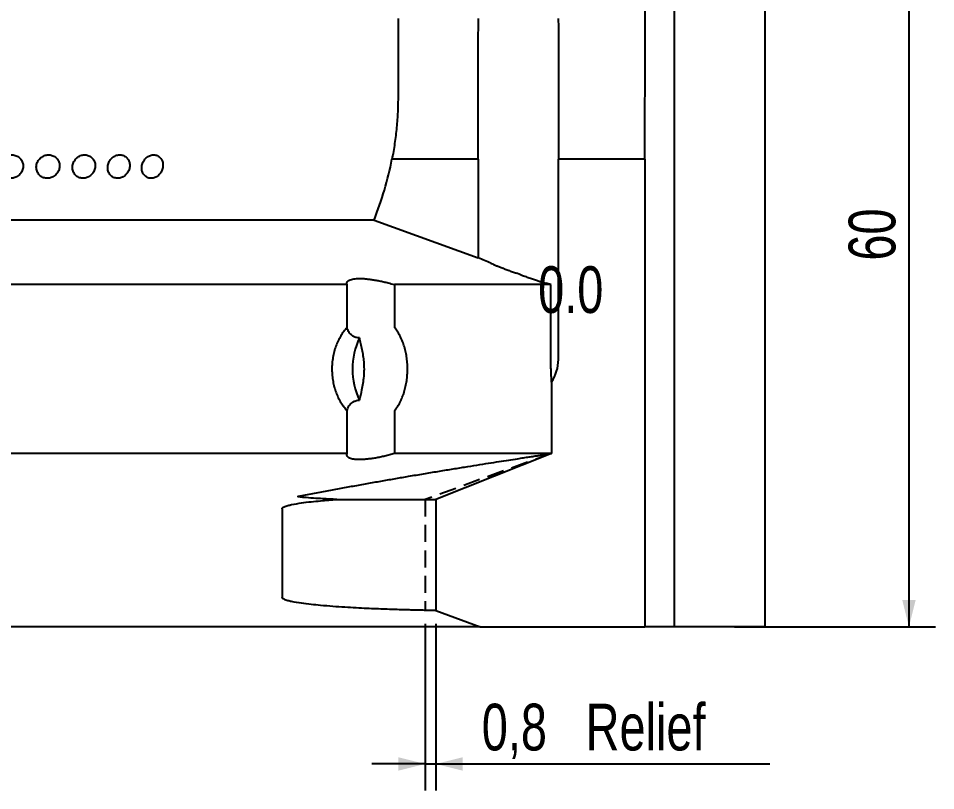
# Model space of a CAD drawing. Header units: millimetres. Extents: x 8 to 871, y 8 to 585.
# Drawn here: x 123.5 to 192.1, y 144.6 to 202.4 of the extents above; entities that cross this region are included whole.
import ezdxf

# ---------------------------------------------------------------- set-up
doc = ezdxf.new("R2010")
doc.units = ezdxf.units.MM
doc.linetypes.add('HIDDEN', pattern=[1.905, 1.27, -0.635])
for name, color, linetype in [('DIMENSIONS', 2, 'Continuous'), ('HIDDEN', 3, 'HIDDEN'), ('TEXT', 2, 'Continuous')]:
    doc.layers.add(name, color=color, linetype=linetype)
doc.layers.add('OUTLINE', color=7, linetype='Continuous', lineweight=25)
doc.styles.add('SLDTEXTSTYLE0', font='TXT', dxfattribs={"width": 0.75})
doc.dimstyles.new('SLDDIMSTYLE2', dxfattribs={"dimtxt": 3.5, "dimasz": 2, "dimexe": 0, "dimexo": 0.0625, "dimgap": 0.875, "dimtad": 1, "dimrnd": 1e-09, "dimzin": 12, "dimdsep": 46, "dimtxsty": 'SLDTEXTSTYLE0', "dimsah": 1, "dimcen": 0.09, "dimadec": 0, "dimazin": 3, "dimtfac": 1, "dimtofl": 0, "dimtmove": 0, "dimatfit": 3, "dimfxl": 0, "dimfrac": 2, "dimtolj": 1, "dimtzin": 12, "dimarcsym": 0})
doc.dimstyles.new('SLDDIMSTYLE20', dxfattribs={"dimtxt": 3.5, "dimasz": 2, "dimexe": 0, "dimexo": 0.0625, "dimgap": 0.875, "dimtad": 1, "dimdec": 1, "dimrnd": 1e-09, "dimdsep": 46, "dimtxsty": 'SLDTEXTSTYLE0', "dimsah": 1, "dimcen": 0.09, "dimadec": 0, "dimazin": 2, "dimtfac": 1, "dimtdec": 1, "dimtmove": 0, "dimatfit": 0, "dimfxl": 0, "dimfrac": 2, "dimtolj": 1, "dimtzin": 12, "dimarcsym": 0})

# ---------------------------------------------------------------- blocks, each defined once
blk = doc.blocks.new('_D_48')
at = {"layer": 'DIMENSIONS'}
for p, q in [((153.909, 157.094), (153.909, 144.616)), ((154.709, 157.094), (154.709, 144.616)), ((153.909, 146.616), (149.909, 146.616)), ((153.909, 146.616), (154.709, 146.616)), ((154.709, 146.616), (179.714, 146.616))]:
    blk.add_line(p, q, dxfattribs=at)
for points in [[(153.909, 146.616), (151.909, 147.116), (151.909, 146.116)], [(154.709, 146.616), (156.709, 146.116), (156.709, 147.116)]]:
    blk.add_solid(points, dxfattribs=at)
at = {"layer": 'DIMENSIONS', "char_height": 3.5, "attachment_point": 1, "style": 'SLDTEXTSTYLE0'}
for s, insert in [('0,8', (158.147, 151.128)), ('Relief', (165.921, 151.128))]:
    blk.add_mtext(s, dxfattribs=dict(at, insert=insert))
blk = doc.blocks.new('_D_56')
at = {"layer": 'DIMENSIONS'}
for p, q in [((173.543, 216.885), (192.115, 216.885)), ((190.115, 216.885), (190.115, 156.885)), ((177.063, 156.885), (192.115, 156.885))]:
    blk.add_line(p, q, dxfattribs=at)
for points in [[(190.115, 216.885), (189.615, 214.885), (190.615, 214.885)], [(190.115, 156.885), (190.615, 158.885), (189.615, 158.885)]]:
    blk.add_solid(points, dxfattribs=at)
at = {"layer": 'DIMENSIONS', "insert": (185.603, 184.299), "char_height": 3.5, "attachment_point": 1, "rotation": 90, "style": 'SLDTEXTSTYLE0'}
blk.add_mtext('60', dxfattribs=at)

msp = doc.modelspace()

# ---------------------------------------------------------------- linework, layer by layer
at = {"layer": 'HIDDEN'}
for p, q in [((163.35918, 169.85472), (153.90918, 166.4152)), ((153.90918, 166.4152), (153.90918, 158.09403))]:
    msp.add_line(p, q, dxfattribs=at)
at = {"layer": 'OUTLINE'}
for p, q in [((179.33425, 429.83342), (179.33425, 156.8852)), ((172.543, 216.8852), (172.543, 156.8852)), ((151.88417, 202.4352), (151.88418, 196.6352)), ((157.88418, 191.8852), (151.42739, 191.8852)), ((157.88418, 191.8852), (157.88418, 184.49623)), ((163.88418, 176.90215), (163.88418, 191.8852)), ((170.35918, 191.8852), (163.88418, 191.8852)), ((170.35918, 191.8852), (170.35918, 156.8852)), ((150.08418, 187.3352), (84.63418, 187.3352)), ((150.08418, 187.3352), (157.88418, 184.49623)), ((161.00978, 183.25472), (160.75858, 183.34555)), ((163.30908, 182.5035), (162.94163, 182.60615)), ((148.06513, 182.5035), (119.86605, 182.5035)), ((148.06513, 179.2961), (148.06513, 182.5035)), ((151.61038, 182.5035), (151.61038, 179.2961)), ((163.30908, 182.5035), (151.61038, 182.5035)), ((163.30908, 176.90215), (163.30908, 182.5035)), ((163.35918, 175.20674), (163.35918, 169.85472)), ((148.06513, 169.85472), (148.06513, 173.06213)), ((151.61038, 173.06213), (151.61038, 169.85472)), ((148.06513, 169.85472), (119.86605, 169.85472)), ((163.35918, 169.85472), (151.61038, 169.85472)), ((163.35918, 169.85472), (154.70918, 166.41521)), ((147.28932, 166.41521), (154.70918, 166.41521)), ((154.70918, 166.41521), (154.70918, 158.09403)), ((143.20394, 165.71499), (143.20394, 159.08542)), ((154.70918, 158.09403), (158.0304, 156.8852)), ((158.0304, 156.8852), (76.68797, 156.8852)), ((158.0304, 156.8852), (170.35918, 156.8852)), ((172.543, 156.8852), (170.35918, 156.8852)), ((179.33425, 156.8852), (172.543, 156.8852))]:
    msp.add_line(p, q, dxfattribs=at)
for centre, radius, start, end in [((126.95918, 196.6352), 24.925, 338.0918747, 349.0138493), ((153.81253, 176.17911), 5.34572, 154.137794, 205.862206), ((160.88418, 176.90214), 3, 325.5884913, 0)]:
    msp.add_arc(centre, radius, start, end, dxfattribs=at)
for centre, ratio, start_param, end_param in [((-14566.16642, 298.35931), 0.36397023, 4.70975923, 4.71057562), ((-10690.91542, 298.35931), 0.26794919, 4.70975923, 4.7100198), ((11012.68379, 298.35931), 0.26794919, 1.5731655, 1.57342607)]:
    msp.add_ellipse(centre, major_axis=(0, 40488.41133), ratio=ratio, start_param=start_param, end_param=end_param, dxfattribs=at)
for points, knots in [([(151.88418, 196.6352), (151.87876, 196.23876), (151.86793, 195.44587), (151.77859, 194.25577), (151.6399, 193.0667), (151.49822, 192.27904), (151.42739, 191.8852)], [0, 0, 0, 0, 0.24884862, 0.49769731, 0.74884836, 1, 1, 1, 1]), ([(123.55693, 190.73094), (123.59095, 190.76847), (123.65899, 190.84353), (123.736, 190.9746), (123.79107, 191.11495), (123.82199, 191.26191), (123.82729, 191.41112), (123.80768, 191.55846), (123.76269, 191.6995), (123.69459, 191.83045), (123.60441, 191.94705), (123.49569, 192.0465), (123.37083, 192.12525), (123.23417, 192.18192), (123.0891, 192.21406), (122.94013, 192.22183), (122.79128, 192.20409), (122.64667, 192.1624), (122.51053, 192.09702), (122.38619, 192.01066), (122.27772, 191.90494), (122.18739, 191.7834), (122.11868, 191.64895), (122.07261, 191.50565), (122.05161, 191.3574), (122.05534, 191.20843), (122.08478, 191.06319), (122.13815, 190.92561), (122.21488, 190.80007), (122.31183, 190.6897), (122.42702, 190.59826), (122.55633, 190.5276), (122.69665, 190.4805), (122.84348, 190.45725), (122.99294, 190.45942), (123.14084, 190.48574), (123.28253, 190.53687), (123.42651, 190.6144), (123.51049, 190.68944), (123.55693, 190.73094)], [0, 0, 0, 0, 0.02693752, 0.05387457, 0.08080864, 0.10774349, 0.13471757, 0.16169164, 0.18868393, 0.21567655, 0.24262321, 0.26957004, 0.29642786, 0.32328538, 0.35004925, 0.37681345, 0.40352033, 0.43022751, 0.4569383, 0.48364992, 0.51042379, 0.53719837, 0.564068, 0.59093711, 0.61789211, 0.64484628, 0.67184053, 0.69883282, 0.72580186, 0.7527705, 0.77966089, 0.80655087, 0.83334243, 0.86013378, 0.88685113, 0.91356816, 0.94026882, 0.96697022, 1, 1, 1, 1]), ([(126.27758, 190.73097), (126.31172, 190.7685), (126.38, 190.84356), (126.45813, 190.97464), (126.51484, 191.11498), (126.54793, 191.26195), (126.55584, 191.41115), (126.53922, 191.5585), (126.49753, 191.69953), (126.4329, 191.83048), (126.34632, 191.94708), (126.24121, 192.04652), (126.11985, 192.12527), (125.98652, 192.18193), (125.84449, 192.21407), (125.69821, 192.22184), (125.55161, 192.20407), (125.40875, 192.1624), (125.27382, 192.097), (125.1501, 192.01064), (125.04165, 191.90491), (124.95072, 191.78337), (124.8808, 191.64891), (124.83296, 191.50561), (124.80965, 191.35736), (124.8106, 191.2084), (124.83686, 191.06316), (124.88677, 190.92557), (124.95984, 190.80004), (125.05306, 190.68967), (125.16455, 190.59824), (125.2903, 190.52758), (125.42733, 190.48049), (125.57119, 190.45724), (125.71812, 190.45942), (125.86399, 190.48574), (126.00422, 190.53688), (126.1472, 190.61442), (126.23116, 190.68947), (126.27758, 190.73097)], [0, 0, 0, 0, 0.02693686, 0.05387472, 0.08080839, 0.10774299, 0.13471718, 0.16169136, 0.18868403, 0.21567596, 0.24262313, 0.26956981, 0.29642731, 0.32328443, 0.35004902, 0.37681288, 0.40352009, 0.43022667, 0.45693813, 0.48364906, 0.51042347, 0.5371984, 0.56406759, 0.59093646, 0.61789133, 0.6448456, 0.67184015, 0.69883282, 0.72580233, 0.75277063, 0.77966078, 0.80655054, 0.83334207, 0.86013359, 0.88685068, 0.91356813, 0.94026862, 0.96697001, 1, 1, 1, 1]), ([(128.93873, 190.73228), (128.97269, 190.76987), (129.04061, 190.84506), (129.11908, 190.97629), (129.17679, 191.11674), (129.21152, 191.26377), (129.22171, 191.41297), (129.2079, 191.56027), (129.16949, 191.7012), (129.10854, 191.832), (129.02589, 191.9484), (128.92489, 192.04762), (128.80771, 192.1261), (128.67848, 192.18248), (128.54038, 192.21431), (128.39775, 192.22176), (128.25441, 192.20371), (128.11435, 192.16174), (127.98165, 192.09607), (127.85956, 192.00945), (127.75203, 191.90352), (127.66136, 191.78179), (127.59095, 191.64721), (127.54194, 191.50382), (127.51675, 191.35554), (127.5152, 191.20659), (127.53842, 191.06142), (127.58479, 190.92396), (127.65396, 190.79859), (127.74304, 190.68843), (127.85027, 190.59725), (127.97175, 190.52686), (128.10465, 190.48007), (128.24464, 190.45711), (128.38807, 190.45961), (128.53087, 190.48622), (128.66861, 190.53765), (128.8095, 190.61546), (128.89272, 190.69068), (128.93873, 190.73228)], [0, 0, 0, 0, 0.02693662, 0.05387467, 0.08080894, 0.10774353, 0.1347189, 0.16169395, 0.18868633, 0.21567787, 0.24262471, 0.26957077, 0.29642782, 0.32328456, 0.35004838, 0.37681159, 0.4035184, 0.43022515, 0.45693656, 0.48364848, 0.51042275, 0.5371986, 0.5640677, 0.59093774, 0.61789242, 0.64484741, 0.67184144, 0.69883544, 0.72580405, 0.75277168, 0.77966112, 0.80655044, 0.83334163, 0.86013245, 0.88684943, 0.9135664, 0.94026725, 0.96696787, 1, 1, 1, 1]), ([(131.5225, 190.73516), (131.55597, 190.77291), (131.62291, 190.8484), (131.70093, 190.97995), (131.75893, 191.12063), (131.79476, 191.26777), (131.80682, 191.41698), (131.79559, 191.56416), (131.7604, 191.70487), (131.70321, 191.83534), (131.6248, 191.95131), (131.52834, 192.05), (131.41592, 192.12791), (131.29152, 192.18366), (131.15818, 192.21483), (131.02013, 192.22162), (130.88103, 192.20289), (130.74478, 192.16027), (130.61532, 192.09401), (130.49583, 192.00685), (130.39019, 191.90043), (130.30062, 191.77833), (130.23049, 191.64345), (130.18093, 191.49988), (130.15436, 191.35152), (130.15066, 191.20262), (130.17098, 191.05761), (130.21383, 190.92041), (130.27894, 190.79542), (130.36353, 190.68571), (130.46599, 190.59507), (130.58259, 190.52529), (130.71059, 190.47913), (130.84584, 190.45685), (130.98482, 190.46001), (131.12357, 190.48729), (131.25781, 190.53933), (131.3955, 190.61778), (131.47727, 190.69337), (131.5225, 190.73516)], [0, 0, 0, 0, 0.0269388, 0.05387653, 0.08081261, 0.10774844, 0.13472402, 0.16169947, 0.18869182, 0.21568364, 0.24262886, 0.26957359, 0.29642949, 0.32328517, 0.35004768, 0.37681024, 0.40351665, 0.4302231, 0.45693478, 0.48364686, 0.51042288, 0.53719919, 0.56406975, 0.5909414, 0.61789746, 0.64485291, 0.67184723, 0.69884084, 0.72580858, 0.75277625, 0.7796644, 0.80655196, 0.83334184, 0.86013139, 0.88684761, 0.91356418, 0.94026471, 0.96696607, 1, 1, 1, 1]), ([(134.01107, 190.73956), (134.04377, 190.77752), (134.10918, 190.85346), (134.18598, 190.9855), (134.24366, 191.12652), (134.28009, 191.27383), (134.29367, 191.42303), (134.2848, 191.57005), (134.2528, 191.71041), (134.19951, 191.84037), (134.12561, 191.95568), (134.03415, 192.05361), (133.92707, 192.13063), (133.8082, 192.18542), (133.68044, 192.21559), (133.54784, 192.22134), (133.41391, 192.20162), (133.28242, 192.15802), (133.15715, 192.09086), (133.04121, 192.00287), (132.9383, 191.89575), (132.85064, 191.77305), (132.78147, 191.63775), (132.73195, 191.4939), (132.70444, 191.34545), (132.69888, 191.19661), (132.71643, 191.05184), (132.75574, 190.91506), (132.81658, 190.79063), (132.89636, 190.68163), (132.99356, 190.59181), (133.10464, 190.52294), (133.22701, 190.47775), (133.35669, 190.45647), (133.49032, 190.46066), (133.62409, 190.48892), (133.75386, 190.54192), (133.88733, 190.62133), (133.96701, 190.69746), (134.01107, 190.73956)], [0, 0, 0, 0, 0.02694003, 0.05388021, 0.08081755, 0.10775463, 0.13473014, 0.16170667, 0.18869949, 0.21569058, 0.24263386, 0.26957793, 0.29643187, 0.32328535, 0.35004639, 0.37680708, 0.40351271, 0.43021891, 0.45693119, 0.48364425, 0.51042215, 0.53720051, 0.56407307, 0.59094567, 0.61790339, 0.64486023, 0.67185456, 0.6988482, 0.72581449, 0.75278098, 0.77966759, 0.80655323, 0.83334126, 0.86012883, 0.8868444, 0.91355958, 0.94026118, 0.96696324, 1, 1, 1, 1]), ([(158.82673, 184.09897), (158.66984, 184.17178), (158.35603, 184.31743), (158.04148, 184.43663), (157.88418, 184.49623)], [0, 0, 0, 0, 0.49994814, 1, 1, 1, 1]), ([(158.82673, 184.09897), (158.86087, 184.08324), (158.92916, 184.05177), (159.09397, 183.98201), (159.29838, 183.89859), (159.54278, 183.8016), (159.82198, 183.69345), (160.12517, 183.5785), (160.43998, 183.46138), (160.65238, 183.38416), (160.75858, 183.34555)], [0, 0, 0, 0, 0.12348176, 0.24699889, 0.37023906, 0.49351339, 0.6225603, 0.75163092, 0.87581298, 1, 1, 1, 1]), ([(148.06513, 182.5035), (148.05765, 182.53721), (148.04265, 182.60474), (148.06926, 182.69438), (148.13228, 182.77391), (148.23696, 182.84062), (148.38033, 182.89384), (148.55854, 182.93179), (148.76897, 182.95377), (149.00584, 182.9608), (149.26654, 182.95314), (149.54739, 182.9309), (149.84301, 182.8957), (150.15442, 182.84768), (150.47831, 182.78708), (150.81036, 182.71505), (151.19003, 182.62295), (151.45565, 182.54747), (151.61038, 182.5035)], [0, 0, 0, 0, 0.06327516, 0.12673533, 0.18999054, 0.25345597, 0.31713564, 0.38058335, 0.44117787, 0.50197884, 0.56257132, 0.6211599, 0.67993419, 0.73853305, 0.79797144, 0.85758854, 0.91704377, 1, 1, 1, 1]), ([(161.00978, 183.25472), (161.12675, 183.21267), (161.36067, 183.12859), (161.70335, 183.00851), (162.02684, 182.89743), (162.3181, 182.79977), (162.56682, 182.71873), (162.74567, 182.66261), (162.86928, 182.62567), (162.91752, 182.61265), (162.94163, 182.60615)], [0, 0, 0, 0, 0.13779427, 0.27556771, 0.41363969, 0.55166988, 0.68454768, 0.81738455, 0.90869551, 1, 1, 1, 1]), ([(148.06513, 179.2961), (147.98023, 179.19833), (147.81016, 179.00249), (147.58639, 178.66289), (147.3894, 178.29506), (147.22542, 177.89897), (147.09525, 177.4816), (147.00104, 177.048), (146.94565, 176.6034), (146.92839, 176.15388), (146.94947, 175.70497), (147.00995, 175.26264), (147.10722, 174.83221), (147.24, 174.41831), (147.40741, 174.02674), (147.60616, 173.66253), (147.8251, 173.33651), (147.98755, 173.15081), (148.06513, 173.06213)], [0, 0, 0, 0, 0.0629023, 0.1260044, 0.18890575, 0.25181389, 0.31492154, 0.37782846, 0.44060601, 0.50358539, 0.56636272, 0.62897068, 0.69177796, 0.75438765, 0.81708501, 0.87998181, 0.94268051, 1, 1, 1, 1]), ([(149.00221, 178.51096), (148.92157, 178.5162), (148.75764, 178.52686), (148.57671, 178.59966), (148.4399, 178.68584), (148.30402, 178.80398), (148.18971, 178.95654), (148.10344, 179.13605), (148.07794, 179.24262), (148.06513, 179.2961)], [0, 0, 0, 0, 0.14718987, 0.29918423, 0.40014702, 0.50114566, 0.70843266, 0.85366588, 1, 1, 1, 1]), ([(151.61038, 173.06213), (151.68614, 173.15989), (151.83791, 173.35573), (152.03393, 173.69533), (152.20463, 174.06317), (152.3452, 174.45925), (152.45584, 174.87662), (152.53533, 175.31022), (152.58198, 175.75482), (152.59645, 176.20434), (152.5787, 176.65325), (152.52789, 177.09558), (152.44571, 177.52601), (152.33272, 177.93991), (152.18912, 178.33148), (152.0167, 178.69569), (151.82467, 179.02171), (151.67964, 179.20741), (151.61038, 179.2961)], [0, 0, 0, 0, 0.062901466, 0.126003576, 0.188905901, 0.25181313, 0.314921756, 0.37782763, 0.440606249, 0.503584588, 0.566361928, 0.628970922, 0.691778207, 0.754387, 0.817085207, 0.879982022, 0.942679958, 1, 1, 1, 1]), ([(149.00221, 173.84727), (149.0636, 174.10112), (149.16494, 174.52016), (149.27655, 175.11929), (149.34347, 175.64121), (149.36712, 176.17548), (149.34499, 176.68909), (149.28616, 177.17067), (149.20644, 177.6217), (149.11014, 178.06883), (149.03819, 178.36357), (149.00221, 178.51096)], [0, 0, 0, 0, 0.1678575, 0.27708712, 0.38625782, 0.4992206, 0.61218381, 0.70839287, 0.80463927, 0.90231157, 1, 1, 1, 1]), ([(163.35918, 175.20674), (163.35869, 175.28221), (163.35771, 175.43314), (163.35028, 175.67837), (163.3395, 175.9395), (163.32813, 176.17995), (163.31909, 176.39525), (163.31312, 176.57727), (163.30955, 176.7533), (163.3092, 176.86335), (163.30908, 176.90215)], [0, 0, 0, 0, 0.18506071, 0.37013417, 0.55494707, 0.71840497, 0.80123455, 0.88368551, 0.95899652, 1, 1, 1, 1]), ([(148.06513, 173.06213), (148.08198, 173.12905), (148.11242, 173.25002), (148.20398, 173.42104), (148.318, 173.56812), (148.46679, 173.69687), (148.65288, 173.7945), (148.83739, 173.84191), (148.96155, 173.84595), (149.00221, 173.84727)], [0, 0, 0, 0, 0.18301515, 0.33080466, 0.47887731, 0.62639824, 0.7767468, 0.92687422, 1, 1, 1, 1]), ([(144.42475, 166.65469), (144.7866, 166.72448), (145.51067, 166.86415), (146.57841, 167.06526), (147.62989, 167.26011), (148.67303, 167.45014), (149.70543, 167.63521), (150.72444, 167.81507), (151.71635, 167.98758), (152.74405, 168.16385), (153.79778, 168.34199), (154.86607, 168.51997), (155.89228, 168.68861), (156.87118, 168.84744), (157.7984, 168.99612), (158.65967, 169.13273), (159.45248, 169.25725), (160.17574, 169.36986), (160.77982, 169.46315), (161.28004, 169.53996), (161.69215, 169.60292), (162.0604, 169.65894), (162.39174, 169.70914), (162.68156, 169.75292), (162.92551, 169.78966), (163.11803, 169.81858), (163.25587, 169.83925), (163.34296, 169.8523), (163.35378, 169.85392), (163.35918, 169.85472)], [0, 0, 0, 0, 0.03357435, 0.06718252, 0.10079112, 0.13436597, 0.169072, 0.20381444, 0.23855725, 0.2732637, 0.31504559, 0.35685888, 0.3986412, 0.4415916, 0.48457558, 0.52752632, 0.5701012, 0.61270841, 0.65528352, 0.68811836, 0.72098252, 0.75384675, 0.78668172, 0.82189499, 0.85712623, 0.89233952, 0.92822002, 0.9641195, 1, 1, 1, 1]), ([(151.61038, 169.85472), (151.49257, 169.82101), (151.25661, 169.75349), (150.89929, 169.66383), (150.54424, 169.58431), (150.19572, 169.51759), (149.85856, 169.46439), (149.54256, 169.42642), (149.25241, 169.40445), (148.99009, 169.39743), (148.75718, 169.40508), (148.55689, 169.42732), (148.3891, 169.46251), (148.25259, 169.51054), (148.15001, 169.57113), (148.08224, 169.64318), (148.04173, 169.73526), (148.05652, 169.81075), (148.06513, 169.85472)], [0, 0, 0, 0, 0.06327573, 0.12673553, 0.1899907, 0.25345679, 0.31713611, 0.38058336, 0.44117873, 0.50197875, 0.56257115, 0.6211597, 0.67993396, 0.7385329, 0.79797186, 0.85758858, 0.91704347, 1, 1, 1, 1]), ([(143.20394, 165.71499), (143.20449, 165.72146), (143.20576, 165.73643), (143.21843, 165.76291), (143.26345, 165.81397), (143.40457, 165.88902), (143.63046, 165.96692), (144.07103, 166.06146), (144.65771, 166.16709), (145.38014, 166.252), (146.05887, 166.31592), (146.6969, 166.37192), (147.09185, 166.40078), (147.28932, 166.41521)], [0, 0, 0, 0, 0.00317899, 0.00735561, 0.01507314, 0.04197797, 0.10672882, 0.17168368, 0.34349305, 0.51545757, 0.68738781, 0.84369345, 1, 1, 1, 1]), ([(147.28932, 166.41521), (146.94763, 166.43291), (146.38273, 166.46216), (145.54679, 166.51026), (144.95805, 166.55347), (144.57619, 166.5912), (144.43034, 166.61525), (144.39038, 166.62857), (144.38189, 166.63601), (144.38457, 166.64106), (144.38797, 166.64372), (144.39345, 166.64645), (144.40236, 166.64957), (144.41321, 166.65235), (144.42116, 166.65396), (144.42475, 166.65469)], [0, 0, 0, 0, 0.3569039, 0.59003875, 0.82317818, 0.93262921, 0.9699722, 0.98268119, 0.98908772, 0.9907191, 0.99207332, 0.99343426, 0.99502798, 0.99775733, 1, 1, 1, 1]), ([(152.64853, 158.14572), (152.46956, 158.15038), (152.12504, 158.15934), (151.54168, 158.17676), (150.92522, 158.19751), (150.25655, 158.22305), (149.53152, 158.25488), (148.74871, 158.29304), (147.90826, 158.34088), (147.01934, 158.40149), (146.1716, 158.47376), (145.38006, 158.54843), (144.65773, 158.63331), (144.07102, 158.73892), (143.63046, 158.83351), (143.40457, 158.91138), (143.26345, 158.98644), (143.21843, 159.0375), (143.20577, 159.06398), (143.20449, 159.07895), (143.20394, 159.08542)], [0, 0, 0, 0, 0.0889579, 0.17124396, 0.25359865, 0.33595306, 0.41823861, 0.50284606, 0.58753077, 0.67221169, 0.75681402, 0.81764002, 0.87847816, 0.93926141, 0.96224148, 0.98514901, 0.99466748, 0.99739781, 0.99887618, 1, 1, 1, 1]), ([(154.70918, 158.09403), (154.70198, 158.09421), (154.68758, 158.09458), (154.57164, 158.09746), (154.38582, 158.10214), (154.12137, 158.10875), (153.77989, 158.11731), (153.40456, 158.12672), (153.02458, 158.13627), (152.77392, 158.14257), (152.64853, 158.14572)], [0, 0, 0, 0, 0.13375925, 0.26759027, 0.4013495, 0.53777862, 0.67428387, 0.81071299, 0.90530577, 1, 1, 1, 1])]:
    msp.add_open_spline(points, degree=3, knots=knots, dxfattribs=at)

# ---------------------------------------------------------------- texts
at = {"layer": 'TEXT', "insert": (162.36723, 183.87696), "char_height": 3.5, "attachment_point": 1, "style": 'SLDTEXTSTYLE0'}
msp.add_mtext('0.0', dxfattribs=at)

# ---------------------------------------------------------------- dimensions: what is measured, and where the dimension line sits
at = {"layer": 'DIMENSIONS'}
dim = msp.add_linear_dim(base=(190.11489, 156.8852), p1=(172.543, 216.8852), p2=(176.06286, 156.8852), angle=90, dimstyle='SLDDIMSTYLE2', dxfattribs=at)
dim.commit()
dim.dimension.update_dxf_attribs({"geometry": '_D_56', "text_midpoint": (190.11489, 186.8852), "dimtype": 160})
dim = msp.add_linear_dim(base=(154.70918, 146.61641), p1=(153.90918, 158.09403), p2=(154.70918, 158.09403), text='<> Relief', dimstyle='SLDDIMSTYLE20', dxfattribs=at)
dim.commit()
dim.dimension.update_dxf_attribs({"geometry": '_D_48', "text_midpoint": (168.13687, 146.61641), "dimtype": 160})

doc.saveas('drawing.dxf')
